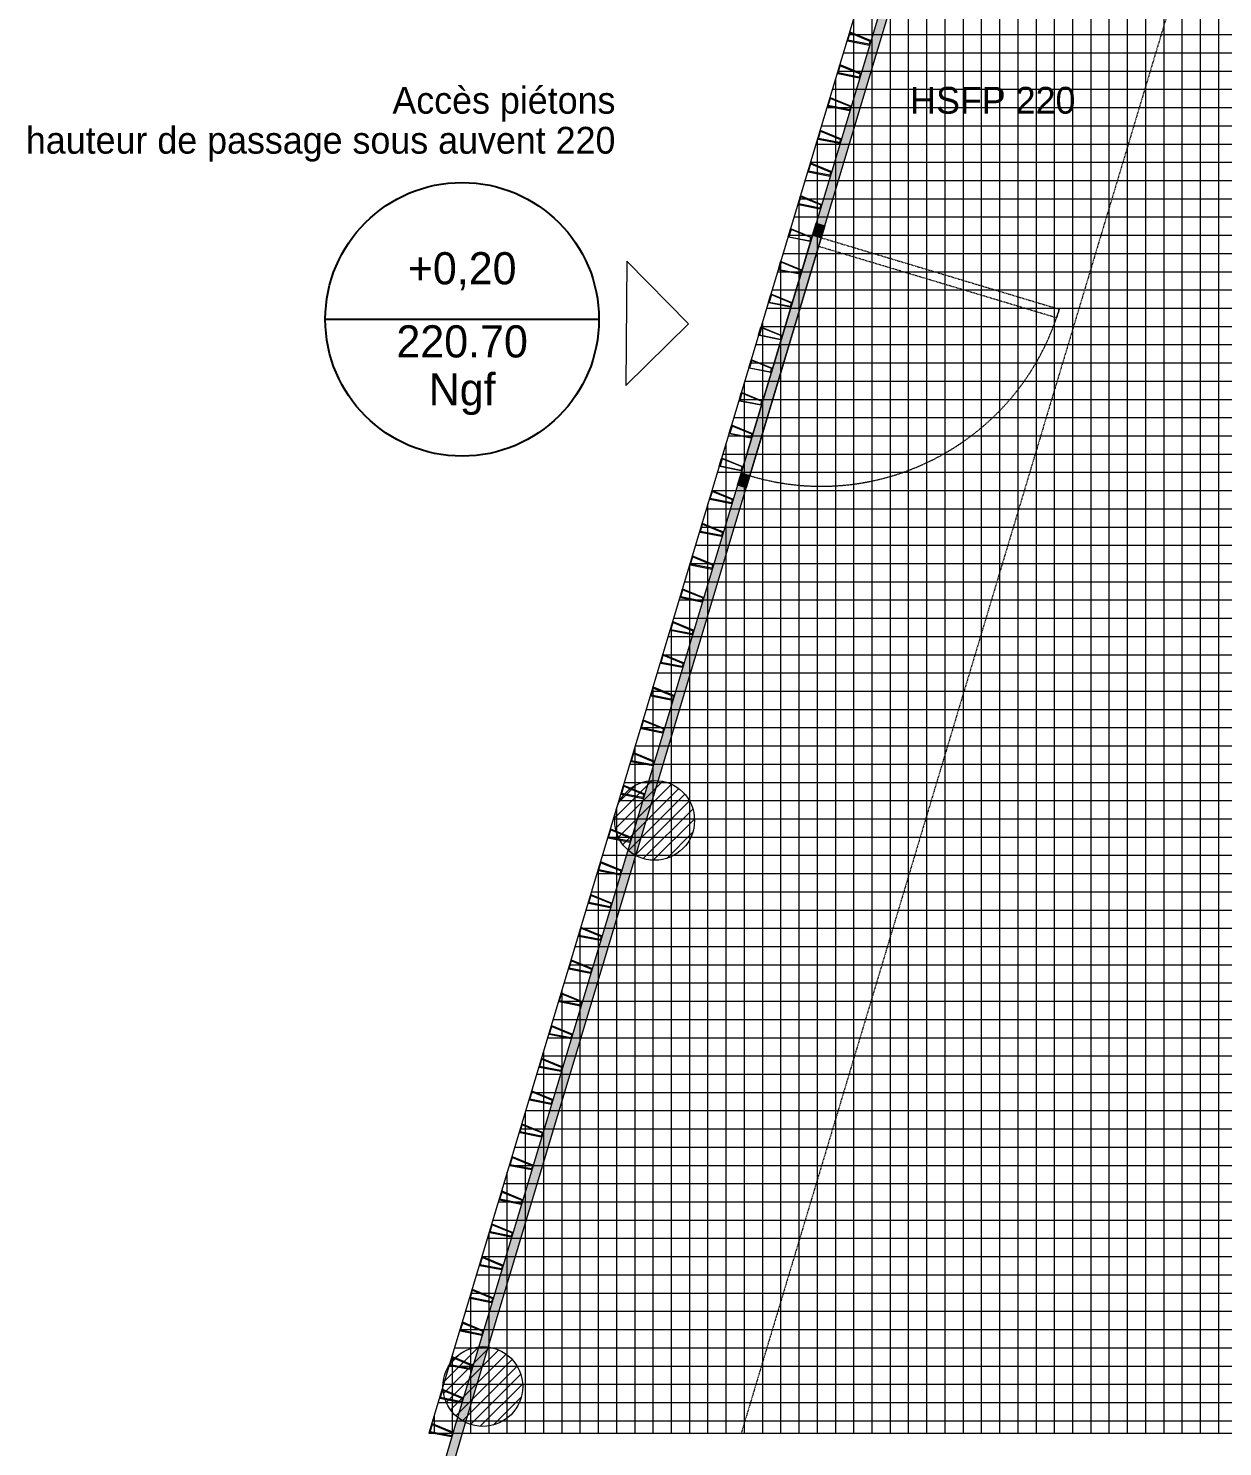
# Model space of a CAD drawing. Header units: centimetres. Extents: x 1724 to 19617, y -6503 to 8072.
# Drawn here: x 1873 to 2397, y -5384 to -4762 of the extents above; entities that cross this region are included whole.
import ezdxf

# ---------------------------------------------------------------- set-up
doc = ezdxf.new("R2010")
doc.units = ezdxf.units.CM
doc.linetypes.add('Style de ligne -17', pattern=[0.347222, 0.20828, -0.138942])
doc.linetypes.add('VW-01', pattern=[0.41656, 0.20828, -0.20828])
for name, color, linetype in [('B aménagement intérieur', 252, 'Continuous'), ('B Général', 252, 'Continuous'), ('C ANNOTATIONS-niveaux', 252, 'Continuous'), ('C ANNOTATIONS-texte', 252, 'Continuous')]:
    doc.layers.add(name, color=color, linetype=linetype)
doc.layers.add('B GÈnÈral', color=7, linetype='Continuous', lineweight=5)
doc.styles.add('Eurostile', font='Eurosti.TTF')
doc.styles.add('Eurostile (italic)', font='Eurostib.TTF')
pattern_1 = [(45, (-804.3564, -7946.63), (2.4253472, -2.6458333), [])]

# ---------------------------------------------------------------- blocks, each defined once
blk = doc.blocks.new('Groupe-52-1')
at = {"layer": 'B Général'}
blk.add_line((2807.77, 3057), (2927.77, 3057), dxfattribs=at)
blk.add_circle((2867.77, 3057), 60, dxfattribs=at)
at = {"layer": 'B Général', "char_height": 14.097, "attachment_point": 2, "rotation": 0, "line_spacing_factor": 0.895453, "style": 'Eurostile'}
for s, insert in [('+0,20', (2867.77, 3086.45)), ('220.70\\PNgf', (2867.77, 3054.38))]:
    blk.add_mtext(s, dxfattribs=dict(at, insert=insert))
blk = doc.blocks.new('Groupe-69-1')
at = {"layer": 'B GÈnÈral', "linetype": 'Continuous', "lineweight": 0, "true_color": 0xbbbbbb}
for points in [[(3021.4, 3093.95), (3022.97, 3099.18), (3026.8, 3098.03), (3025.23, 3092.8)], [(3021.4, 3093.95), (3025.23, 3092.8), (2993.89, 2988.4), (2990.06, 2989.55)], [(2988.48, 2984.28), (2990.06, 2989.55), (2993.89, 2988.4), (2992.31, 2983.13)]]:
    blk.add_hatch(color=9, dxfattribs=at).paths.add_polyline_path(points)
h = blk.add_hatch(color=9, dxfattribs=at)
edge = h.paths.add_edge_path()
edge.add_line((3012.02, 3096.73), (3020.95, 3093.08))
edge.add_arc((3020.87, 3092.89), 0.2, -16.70865, 67.76794, ccw=False)
edge.add_line((3021.07, 3092.84), (3020.59, 3091.27))
edge.add_arc((3020.4, 3091.33), 0.2, 258.93956, 343.29135, ccw=False)
edge.add_line((3020.36, 3091.13), (3010.9, 3092.98))
edge.add_arc((3010.94, 3093.18), 0.2, 163.29135, 258.93956, ccw=False)
edge.add_line((3010.74, 3093.23), (3011.75, 3096.6))
edge.add_arc((3011.95, 3096.54), 0.2, 67.76794, 163.29135, ccw=False)
h.paths.add_polyline_path([(3020.75, 3092.84), (3012.01, 3096.41), (3011.06, 3093.25), (3020.33, 3091.44)])
h = blk.add_hatch(color=9, dxfattribs=at)
edge = h.paths.add_edge_path()
edge.add_line((3007.71, 3082.36), (3016.64, 3078.71))
edge.add_arc((3016.56, 3078.53), 0.2, -16.70865, 67.76794, ccw=False)
edge.add_line((3016.75, 3078.47), (3016.28, 3076.9))
edge.add_arc((3016.09, 3076.96), 0.2, 258.93956, 343.29135, ccw=False)
edge.add_line((3016.05, 3076.76), (3006.58, 3078.61))
edge.add_arc((3006.62, 3078.81), 0.2, 163.29135, 258.93956, ccw=False)
edge.add_line((3006.43, 3078.87), (3007.44, 3082.23))
edge.add_arc((3007.63, 3082.17), 0.2, 67.76794, 163.29135, ccw=False)
h.paths.add_polyline_path([(3016.44, 3078.47), (3007.7, 3082.04), (3006.75, 3078.89), (3016.02, 3077.07)])
h = blk.add_hatch(color=9, dxfattribs=at)
edge = h.paths.add_edge_path()
edge.add_line((3003.4, 3067.99), (3012.32, 3064.34))
edge.add_arc((3012.25, 3064.16), 0.2, -16.70865, 67.76794, ccw=False)
edge.add_line((3012.44, 3064.1), (3011.97, 3062.53))
edge.add_arc((3011.78, 3062.59), 0.2, 258.93956, 343.29135, ccw=False)
edge.add_line((3011.74, 3062.39), (3002.27, 3064.24))
edge.add_arc((3002.31, 3064.44), 0.2, 163.29135, 258.93956, ccw=False)
edge.add_line((3002.12, 3064.5), (3003.13, 3067.86))
edge.add_arc((3003.32, 3067.81), 0.2, 67.76794, 163.29135, ccw=False)
h.paths.add_polyline_path([(3012.13, 3064.1), (3003.38, 3067.67), (3002.44, 3064.52), (3011.71, 3062.7)])
h = blk.add_hatch(color=9, dxfattribs=at)
edge = h.paths.add_edge_path()
edge.add_line((2999.08, 3053.62), (3008.01, 3049.97))
edge.add_arc((3007.93, 3049.79), 0.2, -16.70865, 67.76794, ccw=False)
edge.add_line((3008.13, 3049.73), (3007.66, 3048.16))
edge.add_arc((3007.46, 3048.22), 0.2, 258.93956, 343.29135, ccw=False)
edge.add_line((3007.43, 3048.02), (2997.96, 3049.87))
edge.add_arc((2998, 3050.07), 0.2, 163.29135, 258.93956, ccw=False)
edge.add_line((2997.8, 3050.13), (2998.82, 3053.5))
edge.add_arc((2999.01, 3053.44), 0.2, 67.76794, 163.29135, ccw=False)
h.paths.add_polyline_path([(3007.81, 3049.73), (2999.07, 3053.3), (2998.12, 3050.15), (3007.39, 3048.34)])
h = blk.add_hatch(color=9, dxfattribs=at)
edge = h.paths.add_edge_path()
edge.add_line((2994.77, 3039.25), (3003.7, 3035.6))
edge.add_arc((3003.62, 3035.42), 0.2, -16.70865, 67.76794, ccw=False)
edge.add_line((3003.81, 3035.36), (3003.34, 3033.79))
edge.add_arc((3003.15, 3033.85), 0.2, 258.93956, 343.29135, ccw=False)
edge.add_line((3003.11, 3033.66), (2993.64, 3035.51))
edge.add_arc((2993.68, 3035.7), 0.2, 163.29135, 258.93956, ccw=False)
edge.add_line((2993.49, 3035.76), (2994.5, 3039.13))
edge.add_arc((2994.69, 3039.07), 0.2, 67.76794, 163.29135, ccw=False)
h.paths.add_polyline_path([(3003.5, 3035.36), (2994.76, 3038.93), (2993.81, 3035.78), (3003.08, 3033.97)])
h = blk.add_hatch(color=9, dxfattribs=at)
edge = h.paths.add_edge_path()
edge.add_line((2990.46, 3024.89), (2999.38, 3021.24))
edge.add_arc((2999.31, 3021.05), 0.2, -16.70865, 67.76794, ccw=False)
edge.add_line((2999.5, 3020.99), (2999.03, 3019.43))
edge.add_arc((2998.84, 3019.48), 0.2, 258.93956, 343.29135, ccw=False)
edge.add_line((2998.8, 3019.29), (2989.33, 3021.14))
edge.add_arc((2989.37, 3021.33), 0.2, 163.29135, 258.93956, ccw=False)
edge.add_line((2989.18, 3021.39), (2990.19, 3024.76))
edge.add_arc((2990.38, 3024.7), 0.2, 67.76794, 163.29135, ccw=False)
h.paths.add_polyline_path([(2999.19, 3020.99), (2990.44, 3024.57), (2989.5, 3021.41), (2998.77, 3019.6)])
h = blk.add_hatch(color=9, dxfattribs=at)
edge = h.paths.add_edge_path()
edge.add_line((2986.14, 3010.52), (2995.07, 3006.87))
edge.add_arc((2995, 3006.68), 0.2, -16.70865, 67.76794, ccw=False)
edge.add_line((2995.19, 3006.63), (2994.72, 3005.06))
edge.add_arc((2994.52, 3005.11), 0.2, 258.93956, 343.29135, ccw=False)
edge.add_line((2994.49, 3004.92), (2985.02, 3006.77))
edge.add_arc((2985.06, 3006.97), 0.2, 163.29135, 258.93956, ccw=False)
edge.add_line((2984.87, 3007.02), (2985.88, 3010.39))
edge.add_arc((2986.07, 3010.33), 0.2, 67.76794, 163.29135, ccw=False)
h.paths.add_polyline_path([(2994.87, 3006.62), (2986.13, 3010.2), (2985.18, 3007.04), (2994.45, 3005.23)])
h = blk.add_hatch(color=9, dxfattribs=at)
edge = h.paths.add_edge_path()
edge.add_line((2981.83, 2996.15), (2990.76, 2992.5))
edge.add_arc((2990.68, 2992.31), 0.2, -16.70865, 67.76794, ccw=False)
edge.add_line((2990.87, 2992.26), (2990.4, 2990.69))
edge.add_arc((2990.21, 2990.75), 0.2, 258.93956, 343.29135, ccw=False)
edge.add_line((2990.17, 2990.55), (2980.71, 2992.4))
edge.add_arc((2980.74, 2992.6), 0.2, 163.29135, 258.93956, ccw=False)
edge.add_line((2980.55, 2992.65), (2981.56, 2996.02))
edge.add_arc((2981.75, 2995.96), 0.2, 67.76794, 163.29135, ccw=False)
h.paths.add_polyline_path([(2990.56, 2992.26), (2981.82, 2995.83), (2980.87, 2992.67), (2990.14, 2990.86)])
at = {"layer": 'B Général', "color": 7, "linetype": 'Continuous', "lineweight": 5, "flags": 128}
for points in [[(3021.4, 3093.95), (3022.97, 3099.18), (3026.8, 3098.03), (3025.23, 3092.8)], [(3021.4, 3093.95), (3025.23, 3092.8), (2993.89, 2988.4), (2990.06, 2989.55)], [(3020.75, 3092.84), (3012.01, 3096.41), (3011.06, 3093.25), (3020.33, 3091.44)], [(3016.44, 3078.47), (3007.7, 3082.04), (3006.75, 3078.89), (3016.02, 3077.07)], [(3012.13, 3064.1), (3003.38, 3067.67), (3002.44, 3064.52), (3011.71, 3062.7)], [(3007.81, 3049.73), (2999.07, 3053.3), (2998.12, 3050.15), (3007.39, 3048.34)], [(3003.5, 3035.36), (2994.76, 3038.93), (2993.81, 3035.78), (3003.08, 3033.97)], [(2999.19, 3020.99), (2990.44, 3024.57), (2989.5, 3021.41), (2998.77, 3019.6)], [(2994.87, 3006.62), (2986.13, 3010.2), (2985.18, 3007.04), (2994.45, 3005.23)], [(2990.56, 2992.26), (2981.82, 2995.83), (2980.87, 2992.67), (2990.14, 2990.86)], [(2988.48, 2984.28), (2990.06, 2989.55), (2993.89, 2988.4), (2992.31, 2983.13)]]:
    blk.add_lwpolyline(points, close=True, dxfattribs=at)
for points in [[(3012.02, 3096.73), (3020.95, 3093.08, -0.386252), (3021.07, 3092.84), (3020.59, 3091.27, -0.385626), (3020.36, 3091.13), (3010.9, 3092.98, -0.443391), (3010.74, 3093.23), (3011.75, 3096.6, -0.442739), (3012.02, 3096.73)], [(3007.71, 3082.36), (3016.64, 3078.71, -0.386252), (3016.75, 3078.47), (3016.28, 3076.9, -0.385626), (3016.05, 3076.76), (3006.58, 3078.61, -0.443391), (3006.43, 3078.87), (3007.44, 3082.23, -0.442739), (3007.71, 3082.36)], [(3003.4, 3067.99), (3012.32, 3064.34, -0.386252), (3012.44, 3064.1), (3011.97, 3062.53, -0.385626), (3011.74, 3062.39), (3002.27, 3064.24, -0.443391), (3002.12, 3064.5), (3003.13, 3067.86, -0.442739), (3003.4, 3067.99)], [(2999.08, 3053.62), (3008.01, 3049.97, -0.386252), (3008.13, 3049.73), (3007.66, 3048.16, -0.385626), (3007.43, 3048.02), (2997.96, 3049.87, -0.443391), (2997.8, 3050.13), (2998.82, 3053.5, -0.442739), (2999.08, 3053.62)], [(2994.77, 3039.25), (3003.7, 3035.6, -0.386252), (3003.81, 3035.36), (3003.34, 3033.79, -0.385626), (3003.11, 3033.66), (2993.64, 3035.51, -0.443391), (2993.49, 3035.76), (2994.5, 3039.13, -0.442739), (2994.77, 3039.25)], [(2990.46, 3024.89), (2999.38, 3021.24, -0.386252), (2999.5, 3020.99), (2999.03, 3019.43, -0.385626), (2998.8, 3019.29), (2989.33, 3021.14, -0.443391), (2989.18, 3021.39), (2990.19, 3024.76, -0.442739), (2990.46, 3024.89)], [(2986.14, 3010.52), (2995.07, 3006.87, -0.386252), (2995.19, 3006.63), (2994.72, 3005.06, -0.385626), (2994.49, 3004.92), (2985.02, 3006.77, -0.443391), (2984.87, 3007.02), (2985.88, 3010.39, -0.442739), (2986.14, 3010.52)], [(2981.83, 2996.15), (2990.76, 2992.5, -0.386252), (2990.87, 2992.26), (2990.4, 2990.69, -0.385626), (2990.17, 2990.55), (2980.71, 2992.4, -0.443391), (2980.55, 2992.65), (2981.56, 2996.02, -0.442739), (2981.83, 2996.15)]]:
    blk.add_lwpolyline(points, format="xyb", close=True, dxfattribs=at)
at = {"layer": 'B Général', "color": 7, "linetype": 'VW-01', "lineweight": 5, "flags": 128}
blk.add_lwpolyline([(3024.08, 3088.96), (3025.23, 3092.8), (3129.63, 3061.46), (3128.48, 3057.63)], close=True, dxfattribs=at)
at = {"layer": 'B Général', "color": 7, "linetype": 'Style de ligne -17', "lineweight": 5}
blk.add_arc((3025.23, 3092.8), 109, 253.29135, 343.29135, dxfattribs=at)
blk = doc.blocks.new('Groupe-70-1')
at = {"layer": 'B GÈnÈral', "linetype": 'Continuous', "lineweight": 0, "true_color": 0xbbbbbb}
blk.add_hatch(color=9, dxfattribs=at).paths.add_polyline_path([(2816.4, 2392.05), (2869.49, 2573.97), (2869.49, 2573.97), (3070.09, 3242.25), (3066.26, 3243.4), (2864.38, 2570.88), (2864.42, 2570.86), (2812.61, 2393.33)])
h = blk.add_hatch(color=9, dxfattribs=at)
edge = h.paths.add_edge_path()
edge.add_line((3036.78, 3179.19), (3046.24, 3177.32))
edge.add_arc((3046.28, 3177.52), 0.2, 258.81476, 343.29135)
edge.add_line((3046.47, 3177.46), (3046.94, 3179.03))
edge.add_arc((3046.75, 3179.09), 0.2, 343.29135, 427.64314)
edge.add_line((3046.82, 3179.27), (3037.9, 3182.94))
edge.add_arc((3037.82, 3182.75), 0.2, 67.64314, 163.29135)
edge.add_line((3037.63, 3182.81), (3036.62, 3179.45))
edge.add_arc((3036.81, 3179.39), 0.2, 163.29135, 258.81476)
h.paths.add_polyline_path([(3046.21, 3177.63), (3036.94, 3179.46), (3037.89, 3182.62), (3046.62, 3179.03)])
h = blk.add_hatch(color=9, dxfattribs=at)
edge = h.paths.add_edge_path()
edge.add_line((3032.46, 3164.82), (3041.92, 3162.95))
edge.add_arc((3041.96, 3163.15), 0.2, 258.81476, 343.29135)
edge.add_line((3042.15, 3163.09), (3042.63, 3164.66))
edge.add_arc((3042.43, 3164.72), 0.2, 343.29135, 427.64314)
edge.add_line((3042.51, 3164.9), (3033.59, 3168.57))
edge.add_arc((3033.51, 3168.39), 0.2, 67.64314, 163.29135)
edge.add_line((3033.32, 3168.44), (3032.31, 3165.08))
edge.add_arc((3032.5, 3165.02), 0.2, 163.29135, 258.81476)
h.paths.add_polyline_path([(3041.89, 3163.26), (3032.63, 3165.1), (3033.58, 3168.25), (3042.31, 3164.66)])
h = blk.add_hatch(color=9, dxfattribs=at)
edge = h.paths.add_edge_path()
edge.add_line((3028.15, 3150.45), (3037.61, 3148.58))
edge.add_arc((3037.65, 3148.78), 0.2, 258.81476, 343.29135)
edge.add_line((3037.84, 3148.72), (3038.31, 3150.29))
edge.add_arc((3038.12, 3150.35), 0.2, 343.29135, 427.64314)
edge.add_line((3038.2, 3150.53), (3029.27, 3154.2))
edge.add_arc((3029.2, 3154.02), 0.2, 67.64314, 163.29135)
edge.add_line((3029.01, 3154.08), (3028, 3150.71))
edge.add_arc((3028.19, 3150.65), 0.2, 163.29135, 258.81476)
h.paths.add_polyline_path([(3037.58, 3148.9), (3028.32, 3150.73), (3029.26, 3153.88), (3038, 3150.29)])
h = blk.add_hatch(color=9, dxfattribs=at)
edge = h.paths.add_edge_path()
edge.add_line((3023.84, 3136.09), (3033.3, 3134.22))
edge.add_arc((3033.34, 3134.41), 0.2, 258.81476, 343.29135)
edge.add_line((3033.53, 3134.35), (3034, 3135.92))
edge.add_arc((3033.81, 3135.98), 0.2, 343.29135, 427.64314)
edge.add_line((3033.88, 3136.16), (3024.96, 3139.83))
edge.add_arc((3024.89, 3139.65), 0.2, 67.64314, 163.29135)
edge.add_line((3024.69, 3139.71), (3023.68, 3136.34))
edge.add_arc((3023.87, 3136.28), 0.2, 163.29135, 258.81476)
h.paths.add_polyline_path([(3033.27, 3134.53), (3024, 3136.36), (3024.95, 3139.51), (3033.69, 3135.92)])
h = blk.add_hatch(color=9, dxfattribs=at)
edge = h.paths.add_edge_path()
edge.add_line((3019.52, 3121.72), (3028.98, 3119.85))
edge.add_arc((3029.02, 3120.04), 0.2, 258.81476, 343.29135)
edge.add_line((3029.21, 3119.99), (3029.69, 3121.55))
edge.add_arc((3029.49, 3121.61), 0.2, 343.29135, 427.64314)
edge.add_line((3029.57, 3121.8), (3020.65, 3125.47))
edge.add_arc((3020.57, 3125.28), 0.2, 67.64314, 163.29135)
edge.add_line((3020.38, 3125.34), (3019.37, 3121.97))
edge.add_arc((3019.56, 3121.91), 0.2, 163.29135, 258.81476)
h.paths.add_polyline_path([(3028.95, 3120.16), (3019.69, 3121.99), (3020.64, 3125.15), (3029.37, 3121.55)])
h = blk.add_hatch(color=9, dxfattribs=at)
edge = h.paths.add_edge_path()
edge.add_line((3015.21, 3107.35), (3024.67, 3105.48))
edge.add_arc((3024.71, 3105.67), 0.2, 258.81476, 343.29135)
edge.add_line((3024.9, 3105.62), (3025.37, 3107.18))
edge.add_arc((3025.18, 3107.24), 0.2, 343.29135, 427.64314)
edge.add_line((3025.26, 3107.43), (3016.34, 3111.1))
edge.add_arc((3016.26, 3110.91), 0.2, 67.64314, 163.29135)
edge.add_line((3016.07, 3110.97), (3015.06, 3107.6))
edge.add_arc((3015.25, 3107.55), 0.2, 163.29135, 258.81476)
h.paths.add_polyline_path([(3024.64, 3105.79), (3015.38, 3107.62), (3016.32, 3110.78), (3025.06, 3107.18)])
h = blk.add_hatch(color=9, dxfattribs=at)
edge = h.paths.add_edge_path()
edge.add_line((2976.4, 2978.07), (2985.87, 2976.2))
edge.add_arc((2985.9, 2976.4), 0.2, 258.81476, 343.29135)
edge.add_line((2986.1, 2976.34), (2986.57, 2977.91))
edge.add_arc((2986.37, 2977.97), 0.2, 343.29135, 427.64314)
edge.add_line((2986.45, 2978.15), (2977.53, 2981.82))
edge.add_arc((2977.45, 2981.64), 0.2, 67.64314, 163.29135)
edge.add_line((2977.26, 2981.69), (2976.25, 2978.33))
edge.add_arc((2976.44, 2978.27), 0.2, 163.29135, 258.81476)
h.paths.add_polyline_path([(2985.83, 2976.51), (2976.57, 2978.35), (2977.52, 2981.5), (2986.25, 2977.91)])
h = blk.add_hatch(color=9, dxfattribs=at)
edge = h.paths.add_edge_path()
edge.add_line((2972.09, 2963.7), (2981.55, 2961.83))
edge.add_arc((2981.59, 2962.03), 0.2, 258.81476, 343.29135)
edge.add_line((2981.78, 2961.97), (2982.25, 2963.54))
edge.add_arc((2982.06, 2963.6), 0.2, 343.29135, 427.64314)
edge.add_line((2982.14, 2963.78), (2973.22, 2967.45))
edge.add_arc((2973.14, 2967.27), 0.2, 67.64314, 163.29135)
edge.add_line((2972.95, 2967.32), (2971.94, 2963.96))
edge.add_arc((2972.13, 2963.9), 0.2, 163.29135, 258.81476)
h.paths.add_polyline_path([(2981.52, 2962.15), (2972.26, 2963.98), (2973.2, 2967.13), (2981.94, 2963.54)])
h = blk.add_hatch(color=9, dxfattribs=at)
edge = h.paths.add_edge_path()
edge.add_line((2967.78, 2949.34), (2977.24, 2947.46))
edge.add_arc((2977.28, 2947.66), 0.2, 258.81476, 343.29135)
edge.add_line((2977.47, 2947.6), (2977.94, 2949.17))
edge.add_arc((2977.75, 2949.23), 0.2, 343.29135, 427.64314)
edge.add_line((2977.82, 2949.41), (2968.9, 2953.08))
edge.add_arc((2968.83, 2952.9), 0.2, 67.64314, 163.29135)
edge.add_line((2968.64, 2952.96), (2967.62, 2949.59))
edge.add_arc((2967.82, 2949.53), 0.2, 163.29135, 258.81476)
h.paths.add_polyline_path([(2977.21, 2947.78), (2967.94, 2949.61), (2968.89, 2952.76), (2977.63, 2949.17)])
h = blk.add_hatch(color=9, dxfattribs=at)
edge = h.paths.add_edge_path()
edge.add_line((2963.46, 2934.97), (2972.93, 2933.1))
edge.add_arc((2972.96, 2933.29), 0.2, 258.81476, 343.29135)
edge.add_line((2973.16, 2933.23), (2973.63, 2934.8))
edge.add_arc((2973.44, 2934.86), 0.2, 343.29135, 427.64314)
edge.add_line((2973.51, 2935.05), (2964.59, 2938.71))
edge.add_arc((2964.51, 2938.53), 0.2, 67.64314, 163.29135)
edge.add_line((2964.32, 2938.59), (2963.31, 2935.22))
edge.add_arc((2963.5, 2935.16), 0.2, 163.29135, 258.81476)
h.paths.add_polyline_path([(2972.9, 2933.41), (2963.63, 2935.24), (2964.58, 2938.4), (2973.31, 2934.8)])
h = blk.add_hatch(color=9, dxfattribs=at)
edge = h.paths.add_edge_path()
edge.add_line((2959.15, 2920.6), (2968.61, 2918.73))
edge.add_arc((2968.65, 2918.92), 0.2, 258.81476, 343.29135)
edge.add_line((2968.84, 2918.87), (2969.31, 2920.43))
edge.add_arc((2969.12, 2920.49), 0.2, 343.29135, 427.64314)
edge.add_line((2969.2, 2920.68), (2960.28, 2924.35))
edge.add_arc((2960.2, 2924.16), 0.2, 67.64314, 163.29135)
edge.add_line((2960.01, 2924.22), (2959, 2920.85))
edge.add_arc((2959.19, 2920.79), 0.2, 163.29135, 258.81476)
h.paths.add_polyline_path([(2968.58, 2919.04), (2959.32, 2920.87), (2960.26, 2924.03), (2969, 2920.43)])
h = blk.add_hatch(color=9, dxfattribs=at)
edge = h.paths.add_edge_path()
edge.add_line((2954.84, 2906.23), (2964.3, 2904.36))
edge.add_arc((2964.34, 2904.56), 0.2, 258.81476, 343.29135)
edge.add_line((2964.53, 2904.5), (2965, 2906.07))
edge.add_arc((2964.81, 2906.12), 0.2, 343.29135, 427.64314)
edge.add_line((2964.89, 2906.31), (2955.96, 2909.98))
edge.add_arc((2955.89, 2909.79), 0.2, 67.64314, 163.29135)
edge.add_line((2955.7, 2909.85), (2954.69, 2906.48))
edge.add_arc((2954.88, 2906.43), 0.2, 163.29135, 258.81476)
h.paths.add_polyline_path([(2964.27, 2904.67), (2955, 2906.5), (2955.95, 2909.66), (2964.69, 2906.07)])
h = blk.add_hatch(color=9, dxfattribs=at)
edge = h.paths.add_edge_path()
edge.add_line((2950.52, 2891.86), (2959.99, 2889.99))
edge.add_arc((2960.03, 2890.19), 0.2, 258.81476, 343.29135)
edge.add_line((2960.22, 2890.13), (2960.69, 2891.7))
edge.add_arc((2960.5, 2891.75), 0.2, 343.29135, 427.64314)
edge.add_line((2960.57, 2891.94), (2951.65, 2895.61))
edge.add_arc((2951.57, 2895.42), 0.2, 67.64314, 163.29135)
edge.add_line((2951.38, 2895.48), (2950.37, 2892.11))
edge.add_arc((2950.56, 2892.06), 0.2, 163.29135, 258.81476)
h.paths.add_polyline_path([(2959.96, 2890.3), (2950.69, 2892.13), (2951.64, 2895.29), (2960.37, 2891.7)])
h = blk.add_hatch(color=9, dxfattribs=at)
edge = h.paths.add_edge_path()
edge.add_line((2946.21, 2877.49), (2955.67, 2875.62))
edge.add_arc((2955.71, 2875.82), 0.2, 258.81476, 343.29135)
edge.add_line((2955.9, 2875.76), (2956.37, 2877.33))
edge.add_arc((2956.18, 2877.39), 0.2, 343.29135, 427.64314)
edge.add_line((2956.26, 2877.57), (2947.34, 2881.24))
edge.add_arc((2947.26, 2881.06), 0.2, 67.64314, 163.29135)
edge.add_line((2947.07, 2881.11), (2946.06, 2877.75))
edge.add_arc((2946.25, 2877.69), 0.2, 163.29135, 258.81476)
h.paths.add_polyline_path([(2955.64, 2875.93), (2946.38, 2877.77), (2947.33, 2880.92), (2956.06, 2877.33)])
h = blk.add_hatch(color=9, dxfattribs=at)
edge = h.paths.add_edge_path()
edge.add_line((2941.9, 2863.12), (2951.36, 2861.25))
edge.add_arc((2951.4, 2861.45), 0.2, 258.81476, 343.29135)
edge.add_line((2951.59, 2861.39), (2952.06, 2862.96))
edge.add_arc((2951.87, 2863.02), 0.2, 343.29135, 427.64314)
edge.add_line((2951.95, 2863.2), (2943.02, 2866.87))
edge.add_arc((2942.95, 2866.69), 0.2, 67.64314, 163.29135)
edge.add_line((2942.76, 2866.74), (2941.75, 2863.38))
edge.add_arc((2941.94, 2863.32), 0.2, 163.29135, 258.81476)
h.paths.add_polyline_path([(2951.33, 2861.57), (2942.06, 2863.4), (2943.01, 2866.55), (2951.75, 2862.96)])
h = blk.add_hatch(color=9, dxfattribs=at)
edge = h.paths.add_edge_path()
edge.add_line((2937.59, 2848.76), (2947.05, 2846.88))
edge.add_arc((2947.09, 2847.08), 0.2, 258.81476, 343.29135)
edge.add_line((2947.28, 2847.02), (2947.75, 2848.59))
edge.add_arc((2947.56, 2848.65), 0.2, 343.29135, 427.64314)
edge.add_line((2947.63, 2848.83), (2938.71, 2852.5))
edge.add_arc((2938.63, 2852.32), 0.2, 67.64314, 163.29135)
edge.add_line((2938.44, 2852.38), (2937.43, 2849.01))
edge.add_arc((2937.62, 2848.95), 0.2, 163.29135, 258.81476)
h.paths.add_polyline_path([(2947.02, 2847.2), (2937.75, 2849.03), (2938.7, 2852.18), (2947.43, 2848.59)])
h = blk.add_hatch(color=9, dxfattribs=at)
edge = h.paths.add_edge_path()
edge.add_line((2931.84, 2829.61), (2941.3, 2827.74))
edge.add_arc((2941.34, 2827.93), 0.2, 258.81476, 343.29135)
edge.add_line((2941.53, 2827.87), (2942, 2829.44))
edge.add_arc((2941.81, 2829.5), 0.2, 343.29135, 427.64314)
edge.add_line((2941.88, 2829.68), (2932.96, 2833.35))
edge.add_arc((2932.89, 2833.17), 0.2, 67.64314, 163.29135)
edge.add_line((2932.7, 2833.23), (2931.68, 2829.86))
edge.add_arc((2931.88, 2829.8), 0.2, 163.29135, 258.81476)
h.paths.add_polyline_path([(2941.27, 2828.05), (2932, 2829.88), (2932.95, 2833.03), (2941.69, 2829.44)])
h = blk.add_hatch(color=9, dxfattribs=at)
edge = h.paths.add_edge_path()
edge.add_line((2927.52, 2815.24), (2936.99, 2813.37))
edge.add_arc((2937.02, 2813.56), 0.2, 258.81476, 343.29135)
edge.add_line((2937.22, 2813.51), (2937.69, 2815.07))
edge.add_arc((2937.5, 2815.13), 0.2, 343.29135, 427.64314)
edge.add_line((2937.57, 2815.32), (2928.65, 2818.99))
edge.add_arc((2928.57, 2818.8), 0.2, 67.64314, 163.29135)
edge.add_line((2928.38, 2818.86), (2927.37, 2815.49))
edge.add_arc((2927.56, 2815.43), 0.2, 163.29135, 258.81476)
h.paths.add_polyline_path([(2936.95, 2813.68), (2927.69, 2815.51), (2928.64, 2818.67), (2937.37, 2815.07)])
h = blk.add_hatch(color=9, dxfattribs=at)
edge = h.paths.add_edge_path()
edge.add_line((2923.21, 2800.87), (2932.67, 2799))
edge.add_arc((2932.71, 2799.19), 0.2, 258.81476, 343.29135)
edge.add_line((2932.9, 2799.14), (2933.37, 2800.71))
edge.add_arc((2933.18, 2800.76), 0.2, 343.29135, 427.64314)
edge.add_line((2933.26, 2800.95), (2924.34, 2804.62))
edge.add_arc((2924.26, 2804.43), 0.2, 67.64314, 163.29135)
edge.add_line((2924.07, 2804.49), (2923.06, 2801.12))
edge.add_arc((2923.25, 2801.07), 0.2, 163.29135, 258.81476)
h.paths.add_polyline_path([(2932.64, 2799.31), (2923.38, 2801.14), (2924.32, 2804.3), (2933.06, 2800.7)])
h = blk.add_hatch(color=9, dxfattribs=at)
edge = h.paths.add_edge_path()
edge.add_line((2918.9, 2786.5), (2928.36, 2784.63))
edge.add_arc((2928.4, 2784.83), 0.2, 258.81476, 343.29135)
edge.add_line((2928.59, 2784.77), (2929.06, 2786.34))
edge.add_arc((2928.87, 2786.39), 0.2, 343.29135, 427.64314)
edge.add_line((2928.95, 2786.58), (2920.02, 2790.25))
edge.add_arc((2919.95, 2790.06), 0.2, 67.64314, 163.29135)
edge.add_line((2919.76, 2790.12), (2918.75, 2786.75))
edge.add_arc((2918.94, 2786.7), 0.2, 163.29135, 258.81476)
h.paths.add_polyline_path([(2928.33, 2784.94), (2919.06, 2786.77), (2920.01, 2789.93), (2928.75, 2786.34)])
h = blk.add_hatch(color=9, dxfattribs=at)
edge = h.paths.add_edge_path()
edge.add_line((2914.58, 2772.13), (2924.05, 2770.26))
edge.add_arc((2924.09, 2770.46), 0.2, 258.81476, 343.29135)
edge.add_line((2924.28, 2770.4), (2924.75, 2771.97))
edge.add_arc((2924.56, 2772.03), 0.2, 343.29135, 427.64314)
edge.add_line((2924.63, 2772.21), (2915.71, 2775.88))
edge.add_arc((2915.63, 2775.7), 0.2, 67.64314, 163.29135)
edge.add_line((2915.44, 2775.75), (2914.43, 2772.39))
edge.add_arc((2914.62, 2772.33), 0.2, 163.29135, 258.81476)
h.paths.add_polyline_path([(2924.02, 2770.57), (2914.75, 2772.41), (2915.7, 2775.56), (2924.43, 2771.97)])
h = blk.add_hatch(color=9, dxfattribs=at)
edge = h.paths.add_edge_path()
edge.add_line((2910.27, 2757.76), (2919.73, 2755.89))
edge.add_arc((2919.77, 2756.09), 0.2, 258.81476, 343.29135)
edge.add_line((2919.96, 2756.03), (2920.43, 2757.6))
edge.add_arc((2920.24, 2757.66), 0.2, 343.29135, 427.64314)
edge.add_line((2920.32, 2757.84), (2911.4, 2761.51))
edge.add_arc((2911.32, 2761.33), 0.2, 67.64314, 163.29135)
edge.add_line((2911.13, 2761.38), (2910.12, 2758.02))
edge.add_arc((2910.31, 2757.96), 0.2, 163.29135, 258.81476)
h.paths.add_polyline_path([(2919.7, 2756.2), (2910.44, 2758.04), (2911.39, 2761.19), (2920.12, 2757.6)])
h = blk.add_hatch(color=9, dxfattribs=at)
edge = h.paths.add_edge_path()
edge.add_line((2905.96, 2743.4), (2915.42, 2741.52))
edge.add_arc((2915.46, 2741.72), 0.2, 258.81476, 343.29135)
edge.add_line((2915.65, 2741.66), (2916.12, 2743.23))
edge.add_arc((2915.93, 2743.29), 0.2, 343.29135, 427.64314)
edge.add_line((2916.01, 2743.47), (2907.08, 2747.14))
edge.add_arc((2907.01, 2746.96), 0.2, 67.64314, 163.29135)
edge.add_line((2906.82, 2747.02), (2905.81, 2743.65))
edge.add_arc((2906, 2743.59), 0.2, 163.29135, 258.81476)
h.paths.add_polyline_path([(2915.39, 2741.84), (2906.12, 2743.67), (2907.07, 2746.82), (2915.81, 2743.23)])
h = blk.add_hatch(color=9, dxfattribs=at)
edge = h.paths.add_edge_path()
edge.add_line((2901.65, 2729.03), (2911.11, 2727.16))
edge.add_arc((2911.15, 2727.35), 0.2, 258.81476, 343.29135)
edge.add_line((2911.34, 2727.29), (2911.81, 2728.86))
edge.add_arc((2911.62, 2728.92), 0.2, 343.29135, 427.64314)
edge.add_line((2911.69, 2729.1), (2902.77, 2732.77))
edge.add_arc((2902.69, 2732.59), 0.2, 67.64314, 163.29135)
edge.add_line((2902.5, 2732.65), (2901.49, 2729.28))
edge.add_arc((2901.68, 2729.22), 0.2, 163.29135, 258.81476)
h.paths.add_polyline_path([(2911.08, 2727.47), (2901.81, 2729.3), (2902.76, 2732.45), (2911.49, 2728.86)])
h = blk.add_hatch(color=9, dxfattribs=at)
edge = h.paths.add_edge_path()
edge.add_line((2897.33, 2714.66), (2906.79, 2712.79))
edge.add_arc((2906.83, 2712.98), 0.2, 258.81476, 343.29135)
edge.add_line((2907.02, 2712.93), (2907.49, 2714.49))
edge.add_arc((2907.3, 2714.55), 0.2, 343.29135, 427.64314)
edge.add_line((2907.38, 2714.74), (2898.46, 2718.41))
edge.add_arc((2898.38, 2718.22), 0.2, 67.64314, 163.29135)
edge.add_line((2898.19, 2718.28), (2897.18, 2714.91))
edge.add_arc((2897.37, 2714.85), 0.2, 163.29135, 258.81476)
h.paths.add_polyline_path([(2906.76, 2713.1), (2897.5, 2714.93), (2898.45, 2718.09), (2907.18, 2714.49)])
h = blk.add_hatch(color=9, dxfattribs=at)
edge = h.paths.add_edge_path()
edge.add_line((2893.02, 2700.29), (2902.48, 2698.42))
edge.add_arc((2902.52, 2698.61), 0.2, 258.81476, 343.29135)
edge.add_line((2902.71, 2698.56), (2903.18, 2700.13))
edge.add_arc((2902.99, 2700.18), 0.2, 343.29135, 427.64314)
edge.add_line((2903.07, 2700.37), (2894.14, 2704.04))
edge.add_arc((2894.07, 2703.85), 0.2, 67.64314, 163.29135)
edge.add_line((2893.88, 2703.91), (2892.87, 2700.54))
edge.add_arc((2893.06, 2700.49), 0.2, 163.29135, 258.81476)
h.paths.add_polyline_path([(2902.45, 2698.73), (2893.19, 2700.56), (2894.13, 2703.72), (2902.87, 2700.12)])
h = blk.add_hatch(color=9, dxfattribs=at)
edge = h.paths.add_edge_path()
edge.add_line((2888.71, 2685.92), (2898.17, 2684.05))
edge.add_arc((2898.21, 2684.25), 0.2, 258.81476, 343.29135)
edge.add_line((2898.4, 2684.19), (2898.87, 2685.76))
edge.add_arc((2898.68, 2685.81), 0.2, 343.29135, 427.64314)
edge.add_line((2898.75, 2686), (2889.83, 2689.67))
edge.add_arc((2889.76, 2689.48), 0.2, 67.64314, 163.29135)
edge.add_line((2889.56, 2689.54), (2888.55, 2686.17))
edge.add_arc((2888.74, 2686.12), 0.2, 163.29135, 258.81476)
h.paths.add_polyline_path([(2898.14, 2684.36), (2888.87, 2686.19), (2889.82, 2689.35), (2898.56, 2685.76)])
h = blk.add_hatch(color=9, dxfattribs=at)
edge = h.paths.add_edge_path()
edge.add_line((2884.16, 2670.79), (2893.62, 2668.91))
edge.add_arc((2893.66, 2669.11), 0.2, 258.81476, 343.29135)
edge.add_line((2893.85, 2669.05), (2894.33, 2670.62))
edge.add_arc((2894.13, 2670.68), 0.2, 343.29135, 427.64314)
edge.add_line((2894.21, 2670.86), (2885.29, 2674.53))
edge.add_arc((2885.21, 2674.35), 0.2, 67.64314, 163.29135)
edge.add_line((2885.02, 2674.41), (2884.01, 2671.04))
edge.add_arc((2884.2, 2670.98), 0.2, 163.29135, 258.81476)
h.paths.add_polyline_path([(2893.59, 2669.23), (2884.33, 2671.06), (2885.28, 2674.21), (2894.01, 2670.62)])
h = blk.add_hatch(color=9, dxfattribs=at)
edge = h.paths.add_edge_path()
edge.add_line((2879.85, 2656.42), (2889.31, 2654.55))
edge.add_arc((2889.35, 2654.74), 0.2, 258.81476, 343.29135)
edge.add_line((2889.54, 2654.68), (2890.01, 2656.25))
edge.add_arc((2889.82, 2656.31), 0.2, 343.29135, 427.64314)
edge.add_line((2889.9, 2656.5), (2880.97, 2660.16))
edge.add_arc((2880.9, 2659.98), 0.2, 67.64314, 163.29135)
edge.add_line((2880.71, 2660.04), (2879.7, 2656.67))
edge.add_arc((2879.89, 2656.61), 0.2, 163.29135, 258.81476)
h.paths.add_polyline_path([(2889.28, 2654.86), (2880.02, 2656.69), (2880.96, 2659.85), (2889.7, 2656.25)])
h = blk.add_hatch(color=9, dxfattribs=at)
edge = h.paths.add_edge_path()
edge.add_line((2875.54, 2642.05), (2885, 2640.18))
edge.add_arc((2885.04, 2640.37), 0.2, 258.81476, 343.29135)
edge.add_line((2885.23, 2640.32), (2885.7, 2641.88))
edge.add_arc((2885.51, 2641.94), 0.2, 343.29135, 427.64314)
edge.add_line((2885.58, 2642.13), (2876.66, 2645.8))
edge.add_arc((2876.59, 2645.61), 0.2, 67.64314, 163.29135)
edge.add_line((2876.39, 2645.67), (2875.38, 2642.3))
edge.add_arc((2875.58, 2642.24), 0.2, 163.29135, 258.81476)
h.paths.add_polyline_path([(2884.97, 2640.49), (2875.7, 2642.32), (2876.65, 2645.48), (2885.39, 2641.88)])
h = blk.add_hatch(color=9, dxfattribs=at)
edge = h.paths.add_edge_path()
edge.add_line((2871.22, 2627.68), (2880.68, 2625.81))
edge.add_arc((2880.72, 2626), 0.2, 258.81476, 343.29135)
edge.add_line((2880.92, 2625.95), (2881.39, 2627.52))
edge.add_arc((2881.19, 2627.57), 0.2, 343.29135, 427.64314)
edge.add_line((2881.27, 2627.76), (2872.35, 2631.43))
edge.add_arc((2872.27, 2631.24), 0.2, 67.64314, 163.29135)
edge.add_line((2872.08, 2631.3), (2871.07, 2627.93))
edge.add_arc((2871.26, 2627.88), 0.2, 163.29135, 258.81476)
h.paths.add_polyline_path([(2880.65, 2626.12), (2871.39, 2627.95), (2872.34, 2631.11), (2881.07, 2627.51)])
h = blk.add_hatch(color=9, dxfattribs=at)
edge = h.paths.add_edge_path()
edge.add_line((2866.91, 2613.31), (2876.37, 2611.44))
edge.add_arc((2876.41, 2611.64), 0.2, 258.81476, 343.29135)
edge.add_line((2876.6, 2611.58), (2877.07, 2613.15))
edge.add_arc((2876.88, 2613.2), 0.2, 343.29135, 427.64314)
edge.add_line((2876.96, 2613.39), (2868.04, 2617.06))
edge.add_arc((2867.96, 2616.87), 0.2, 67.64314, 163.29135)
edge.add_line((2867.77, 2616.93), (2866.76, 2613.56))
edge.add_arc((2866.95, 2613.51), 0.2, 163.29135, 258.81476)
h.paths.add_polyline_path([(2876.34, 2611.75), (2867.08, 2613.58), (2868.02, 2616.74), (2876.76, 2613.15)])
h = blk.add_hatch(color=9, dxfattribs=at)
edge = h.paths.add_edge_path()
edge.add_line((2862.37, 2598.18), (2871.83, 2596.3))
edge.add_arc((2871.87, 2596.5), 0.2, 258.81476, 343.29135)
edge.add_line((2872.06, 2596.44), (2872.53, 2598.01))
edge.add_arc((2872.34, 2598.07), 0.2, 343.29135, 427.64314)
edge.add_line((2872.41, 2598.25), (2863.49, 2601.92))
edge.add_arc((2863.42, 2601.74), 0.2, 67.64314, 163.29135)
edge.add_line((2863.22, 2601.8), (2862.21, 2598.43))
edge.add_arc((2862.41, 2598.37), 0.2, 163.29135, 258.81476)
h.paths.add_polyline_path([(2871.8, 2596.62), (2862.53, 2598.45), (2863.48, 2601.6), (2872.22, 2598.01)])
h = blk.add_hatch(color=9, dxfattribs=at)
edge = h.paths.add_edge_path()
edge.add_line((2858.05, 2583.81), (2867.52, 2581.94))
edge.add_arc((2867.55, 2582.13), 0.2, 258.81476, 343.29135)
edge.add_line((2867.75, 2582.07), (2868.22, 2583.64))
edge.add_arc((2868.02, 2583.7), 0.2, 343.29135, 427.64314)
edge.add_line((2868.1, 2583.89), (2859.18, 2587.55))
edge.add_arc((2859.1, 2587.37), 0.2, 67.64314, 163.29135)
edge.add_line((2858.91, 2587.43), (2857.9, 2584.06))
edge.add_arc((2858.09, 2584), 0.2, 163.29135, 258.81476)
h.paths.add_polyline_path([(2867.48, 2582.25), (2858.22, 2584.08), (2859.17, 2587.24), (2867.9, 2583.64)])
h = blk.add_hatch(color=9, dxfattribs=at)
edge = h.paths.add_edge_path()
edge.add_line((2853.61, 2568.75), (2863.09, 2566.95))
edge.add_arc((2863.13, 2567.15), 0.2, 259.2541, 343.73069)
edge.add_line((2863.32, 2567.09), (2863.78, 2568.67))
edge.add_arc((2863.59, 2568.72), 0.2, 343.73069, 428.08247)
edge.add_line((2863.66, 2568.91), (2854.71, 2572.51))
edge.add_arc((2854.64, 2572.32), 0.2, 68.08247, 163.73069)
edge.add_line((2854.44, 2572.38), (2853.46, 2569))
edge.add_arc((2853.65, 2568.95), 0.2, 163.73069, 259.2541)
h.paths.add_polyline_path([(2863.06, 2567.26), (2853.78, 2569.03), (2854.7, 2572.19), (2863.46, 2568.66)])
at = {"layer": 'B Général', "color": 7, "linetype": 'Continuous', "lineweight": 5, "flags": 128}
for points in [[(2816.4, 2392.05), (2869.49, 2573.97), (2869.49, 2573.97), (3070.09, 3242.25), (3066.26, 3243.4), (2864.38, 2570.88), (2864.42, 2570.86), (2812.61, 2393.33)], [(3046.21, 3177.63), (3036.94, 3179.46), (3037.89, 3182.62), (3046.62, 3179.03)], [(3041.89, 3163.26), (3032.63, 3165.1), (3033.58, 3168.25), (3042.31, 3164.66)], [(3037.58, 3148.9), (3028.32, 3150.73), (3029.26, 3153.88), (3038, 3150.29)], [(3033.27, 3134.53), (3024, 3136.36), (3024.95, 3139.51), (3033.69, 3135.92)], [(3028.95, 3120.16), (3019.69, 3121.99), (3020.64, 3125.15), (3029.37, 3121.55)], [(3024.64, 3105.79), (3015.38, 3107.62), (3016.32, 3110.78), (3025.06, 3107.18)], [(2985.83, 2976.51), (2976.57, 2978.35), (2977.52, 2981.5), (2986.25, 2977.91)], [(2981.52, 2962.15), (2972.26, 2963.98), (2973.2, 2967.13), (2981.94, 2963.54)], [(2977.21, 2947.78), (2967.94, 2949.61), (2968.89, 2952.76), (2977.63, 2949.17)], [(2972.9, 2933.41), (2963.63, 2935.24), (2964.58, 2938.4), (2973.31, 2934.8)], [(2968.58, 2919.04), (2959.32, 2920.87), (2960.26, 2924.03), (2969, 2920.43)], [(2964.27, 2904.67), (2955, 2906.5), (2955.95, 2909.66), (2964.69, 2906.07)], [(2959.96, 2890.3), (2950.69, 2892.13), (2951.64, 2895.29), (2960.37, 2891.7)], [(2955.64, 2875.93), (2946.38, 2877.77), (2947.33, 2880.92), (2956.06, 2877.33)], [(2951.33, 2861.57), (2942.06, 2863.4), (2943.01, 2866.55), (2951.75, 2862.96)], [(2947.02, 2847.2), (2937.75, 2849.03), (2938.7, 2852.18), (2947.43, 2848.59)], [(2941.27, 2828.05), (2932, 2829.88), (2932.95, 2833.03), (2941.69, 2829.44)], [(2936.95, 2813.68), (2927.69, 2815.51), (2928.64, 2818.67), (2937.37, 2815.07)], [(2932.64, 2799.31), (2923.38, 2801.14), (2924.32, 2804.3), (2933.06, 2800.7)], [(2928.33, 2784.94), (2919.06, 2786.77), (2920.01, 2789.93), (2928.75, 2786.34)], [(2924.02, 2770.57), (2914.75, 2772.41), (2915.7, 2775.56), (2924.43, 2771.97)], [(2919.7, 2756.2), (2910.44, 2758.04), (2911.39, 2761.19), (2920.12, 2757.6)], [(2915.39, 2741.84), (2906.12, 2743.67), (2907.07, 2746.82), (2915.81, 2743.23)], [(2911.08, 2727.47), (2901.81, 2729.3), (2902.76, 2732.45), (2911.49, 2728.86)], [(2906.76, 2713.1), (2897.5, 2714.93), (2898.45, 2718.09), (2907.18, 2714.49)], [(2902.45, 2698.73), (2893.19, 2700.56), (2894.13, 2703.72), (2902.87, 2700.12)], [(2898.14, 2684.36), (2888.87, 2686.19), (2889.82, 2689.35), (2898.56, 2685.76)], [(2893.59, 2669.23), (2884.33, 2671.06), (2885.28, 2674.21), (2894.01, 2670.62)], [(2889.28, 2654.86), (2880.02, 2656.69), (2880.96, 2659.85), (2889.7, 2656.25)], [(2884.97, 2640.49), (2875.7, 2642.32), (2876.65, 2645.48), (2885.39, 2641.88)], [(2880.65, 2626.12), (2871.39, 2627.95), (2872.34, 2631.11), (2881.07, 2627.51)], [(2876.34, 2611.75), (2867.08, 2613.58), (2868.02, 2616.74), (2876.76, 2613.15)], [(2871.8, 2596.62), (2862.53, 2598.45), (2863.48, 2601.6), (2872.22, 2598.01)], [(2867.48, 2582.25), (2858.22, 2584.08), (2859.17, 2587.24), (2867.9, 2583.64)], [(2863.06, 2567.26), (2853.78, 2569.03), (2854.7, 2572.19), (2863.46, 2568.66)]]:
    blk.add_lwpolyline(points, close=True, dxfattribs=at)
for points in [[(3036.78, 3179.19), (3046.24, 3177.32, 0.386252), (3046.47, 3177.46), (3046.94, 3179.03, 0.385626), (3046.82, 3179.27), (3037.9, 3182.94, 0.443391), (3037.63, 3182.81), (3036.62, 3179.45, 0.442739), (3036.78, 3179.19)], [(3032.46, 3164.82), (3041.92, 3162.95, 0.386252), (3042.15, 3163.09), (3042.63, 3164.66, 0.385626), (3042.51, 3164.9), (3033.59, 3168.57, 0.443391), (3033.32, 3168.44), (3032.31, 3165.08, 0.442739), (3032.46, 3164.82)], [(3028.15, 3150.45), (3037.61, 3148.58, 0.386252), (3037.84, 3148.72), (3038.31, 3150.29, 0.385626), (3038.2, 3150.53), (3029.27, 3154.2, 0.443391), (3029.01, 3154.08), (3028, 3150.71, 0.442739), (3028.15, 3150.45)], [(3023.84, 3136.09), (3033.3, 3134.22, 0.386252), (3033.53, 3134.35), (3034, 3135.92, 0.385626), (3033.88, 3136.16), (3024.96, 3139.83, 0.443391), (3024.69, 3139.71), (3023.68, 3136.34, 0.442739), (3023.84, 3136.09)], [(3019.52, 3121.72), (3028.98, 3119.85, 0.386252), (3029.21, 3119.99), (3029.69, 3121.55, 0.385626), (3029.57, 3121.8), (3020.65, 3125.47, 0.443391), (3020.38, 3125.34), (3019.37, 3121.97, 0.442739), (3019.52, 3121.72)], [(3015.21, 3107.35), (3024.67, 3105.48, 0.386252), (3024.9, 3105.62), (3025.37, 3107.18, 0.385626), (3025.26, 3107.43), (3016.34, 3111.1, 0.443391), (3016.07, 3110.97), (3015.06, 3107.6, 0.442739), (3015.21, 3107.35)], [(2976.4, 2978.07), (2985.87, 2976.2, 0.386252), (2986.1, 2976.34), (2986.57, 2977.91, 0.385626), (2986.45, 2978.15), (2977.53, 2981.82, 0.443391), (2977.26, 2981.69), (2976.25, 2978.33, 0.442739), (2976.4, 2978.07)], [(2972.09, 2963.7), (2981.55, 2961.83, 0.386252), (2981.78, 2961.97), (2982.25, 2963.54, 0.385626), (2982.14, 2963.78), (2973.22, 2967.45, 0.443391), (2972.95, 2967.32), (2971.94, 2963.96, 0.442739), (2972.09, 2963.7)], [(2967.78, 2949.34), (2977.24, 2947.46, 0.386252), (2977.47, 2947.6), (2977.94, 2949.17, 0.385626), (2977.82, 2949.41), (2968.9, 2953.08, 0.443391), (2968.64, 2952.96), (2967.62, 2949.59, 0.442739), (2967.78, 2949.34)], [(2963.46, 2934.97), (2972.93, 2933.1, 0.386252), (2973.16, 2933.23), (2973.63, 2934.8, 0.385626), (2973.51, 2935.05), (2964.59, 2938.71, 0.443391), (2964.32, 2938.59), (2963.31, 2935.22, 0.442739), (2963.46, 2934.97)], [(2959.15, 2920.6), (2968.61, 2918.73, 0.386252), (2968.84, 2918.87), (2969.31, 2920.43, 0.385626), (2969.2, 2920.68), (2960.28, 2924.35, 0.443391), (2960.01, 2924.22), (2959, 2920.85, 0.442739), (2959.15, 2920.6)], [(2954.84, 2906.23), (2964.3, 2904.36, 0.386252), (2964.53, 2904.5), (2965, 2906.07, 0.385626), (2964.89, 2906.31), (2955.96, 2909.98, 0.443391), (2955.7, 2909.85), (2954.69, 2906.48, 0.442739), (2954.84, 2906.23)], [(2950.52, 2891.86), (2959.99, 2889.99, 0.386252), (2960.22, 2890.13), (2960.69, 2891.7, 0.385626), (2960.57, 2891.94), (2951.65, 2895.61, 0.443391), (2951.38, 2895.48), (2950.37, 2892.11, 0.442739), (2950.52, 2891.86)], [(2946.21, 2877.49), (2955.67, 2875.62, 0.386252), (2955.9, 2875.76), (2956.37, 2877.33, 0.385626), (2956.26, 2877.57), (2947.34, 2881.24, 0.443391), (2947.07, 2881.11), (2946.06, 2877.75, 0.442739), (2946.21, 2877.49)], [(2941.9, 2863.12), (2951.36, 2861.25, 0.386252), (2951.59, 2861.39), (2952.06, 2862.96, 0.385626), (2951.95, 2863.2), (2943.02, 2866.87, 0.443391), (2942.76, 2866.74), (2941.75, 2863.38, 0.442739), (2941.9, 2863.12)], [(2937.59, 2848.76), (2947.05, 2846.88, 0.386252), (2947.28, 2847.02), (2947.75, 2848.59, 0.385626), (2947.63, 2848.83), (2938.71, 2852.5, 0.443391), (2938.44, 2852.38), (2937.43, 2849.01, 0.442739), (2937.59, 2848.76)], [(2931.84, 2829.61), (2941.3, 2827.74, 0.386252), (2941.53, 2827.87), (2942, 2829.44, 0.385626), (2941.88, 2829.68), (2932.96, 2833.35, 0.443391), (2932.7, 2833.23), (2931.68, 2829.86, 0.442739), (2931.84, 2829.61)], [(2927.52, 2815.24), (2936.99, 2813.37, 0.386252), (2937.22, 2813.51), (2937.69, 2815.07, 0.385626), (2937.57, 2815.32), (2928.65, 2818.99, 0.443391), (2928.38, 2818.86), (2927.37, 2815.49, 0.442739), (2927.52, 2815.24)], [(2923.21, 2800.87), (2932.67, 2799, 0.386252), (2932.9, 2799.14), (2933.37, 2800.71, 0.385626), (2933.26, 2800.95), (2924.34, 2804.62, 0.443391), (2924.07, 2804.49), (2923.06, 2801.12, 0.442739), (2923.21, 2800.87)], [(2918.9, 2786.5), (2928.36, 2784.63, 0.386252), (2928.59, 2784.77), (2929.06, 2786.34, 0.385626), (2928.95, 2786.58), (2920.02, 2790.25, 0.443391), (2919.76, 2790.12), (2918.75, 2786.75, 0.442739), (2918.9, 2786.5)], [(2914.58, 2772.13), (2924.05, 2770.26, 0.386252), (2924.28, 2770.4), (2924.75, 2771.97, 0.385626), (2924.63, 2772.21), (2915.71, 2775.88, 0.443391), (2915.44, 2775.75), (2914.43, 2772.39, 0.442739), (2914.58, 2772.13)], [(2910.27, 2757.76), (2919.73, 2755.89, 0.386252), (2919.96, 2756.03), (2920.43, 2757.6, 0.385626), (2920.32, 2757.84), (2911.4, 2761.51, 0.443391), (2911.13, 2761.38), (2910.12, 2758.02, 0.442739), (2910.27, 2757.76)], [(2905.96, 2743.4), (2915.42, 2741.52, 0.386252), (2915.65, 2741.66), (2916.12, 2743.23, 0.385626), (2916.01, 2743.47), (2907.08, 2747.14, 0.443391), (2906.82, 2747.02), (2905.81, 2743.65, 0.442739), (2905.96, 2743.4)], [(2901.65, 2729.03), (2911.11, 2727.16, 0.386252), (2911.34, 2727.29), (2911.81, 2728.86, 0.385626), (2911.69, 2729.1), (2902.77, 2732.77, 0.443391), (2902.5, 2732.65), (2901.49, 2729.28, 0.442739), (2901.65, 2729.03)], [(2897.33, 2714.66), (2906.79, 2712.79, 0.386252), (2907.02, 2712.93), (2907.49, 2714.49, 0.385626), (2907.38, 2714.74), (2898.46, 2718.41, 0.443391), (2898.19, 2718.28), (2897.18, 2714.91, 0.442739), (2897.33, 2714.66)], [(2893.02, 2700.29), (2902.48, 2698.42, 0.386252), (2902.71, 2698.56), (2903.18, 2700.13, 0.385626), (2903.07, 2700.37), (2894.14, 2704.04, 0.443391), (2893.88, 2703.91), (2892.87, 2700.54, 0.442739), (2893.02, 2700.29)], [(2888.71, 2685.92), (2898.17, 2684.05, 0.386252), (2898.4, 2684.19), (2898.87, 2685.76, 0.385626), (2898.75, 2686), (2889.83, 2689.67, 0.443391), (2889.56, 2689.54), (2888.55, 2686.17, 0.442739), (2888.71, 2685.92)], [(2884.16, 2670.79), (2893.62, 2668.91, 0.386252), (2893.85, 2669.05), (2894.33, 2670.62, 0.385626), (2894.21, 2670.86), (2885.29, 2674.53, 0.443391), (2885.02, 2674.41), (2884.01, 2671.04, 0.442739), (2884.16, 2670.79)], [(2879.85, 2656.42), (2889.31, 2654.55, 0.386252), (2889.54, 2654.68), (2890.01, 2656.25, 0.385626), (2889.9, 2656.5), (2880.97, 2660.16, 0.443391), (2880.71, 2660.04), (2879.7, 2656.67, 0.442739), (2879.85, 2656.42)], [(2875.54, 2642.05), (2885, 2640.18, 0.386252), (2885.23, 2640.32), (2885.7, 2641.88, 0.385626), (2885.58, 2642.13), (2876.66, 2645.8, 0.443391), (2876.39, 2645.67), (2875.38, 2642.3, 0.442739), (2875.54, 2642.05)], [(2871.22, 2627.68), (2880.68, 2625.81, 0.386252), (2880.92, 2625.95), (2881.39, 2627.52, 0.385626), (2881.27, 2627.76), (2872.35, 2631.43, 0.443391), (2872.08, 2631.3), (2871.07, 2627.93, 0.442739), (2871.22, 2627.68)], [(2866.91, 2613.31), (2876.37, 2611.44, 0.386252), (2876.6, 2611.58), (2877.07, 2613.15, 0.385626), (2876.96, 2613.39), (2868.04, 2617.06, 0.443391), (2867.77, 2616.93), (2866.76, 2613.56, 0.442739), (2866.91, 2613.31)], [(2862.37, 2598.18), (2871.83, 2596.3, 0.386252), (2872.06, 2596.44), (2872.53, 2598.01, 0.385626), (2872.41, 2598.25), (2863.49, 2601.92, 0.443391), (2863.22, 2601.8), (2862.21, 2598.43, 0.442739), (2862.37, 2598.18)], [(2858.05, 2583.81), (2867.52, 2581.94, 0.386252), (2867.75, 2582.07), (2868.22, 2583.64, 0.385626), (2868.1, 2583.89), (2859.18, 2587.55, 0.443391), (2858.91, 2587.43), (2857.9, 2584.06, 0.442739), (2858.05, 2583.81)], [(2853.61, 2568.75), (2863.09, 2566.95, 0.386252), (2863.32, 2567.09), (2863.78, 2568.67, 0.385626), (2863.66, 2568.91), (2854.71, 2572.51, 0.443391), (2854.44, 2572.38), (2853.46, 2569, 0.442739), (2853.61, 2568.75)]]:
    blk.add_lwpolyline(points, format="xyb", close=True, dxfattribs=at)
at = {"layer": 'B Général', "color": 7}
blk.add_blockref('Groupe-69-1', (0, 0), dxfattribs=at)

msp = doc.modelspace()

# ---------------------------------------------------------------- hatches: boundary and pattern name
at = {"layer": 'B GÈnÈral', "linetype": 'Continuous', "lineweight": 5, "true_color": 0x808080}
h = msp.add_hatch(dxfattribs=at)
h.set_pattern_fill('02_ISOLANT', color=8, angle=45, style=0, pattern_type=2)
h.set_pattern_definition([(90, (2675.215, -5036.734), (-8, -4e-16), []), (180, (2675.215, -5036.734), (1e-15, 8), [])])
h.paths.add_polyline_path([(2869.559, -4723.241), (2245.458, -4723.237), (2048.844, -5378.227), (2321.469, -5378.227), (2693.657, -5378.227), (2693.657, -5303.077), (2869.559, -5303.077)])
at = {"layer": 'B GÈnÈral', "linetype": 'Continuous', "lineweight": 5}
h = msp.add_hatch(dxfattribs=at)
h.set_pattern_fill('50_BETON', style=0, pattern_type=2)
h.set_pattern_definition(pattern_1)
edge = h.paths.add_edge_path()
edge.add_arc((2147.806, -5109.404), 17.5, 0, 360)
h = msp.add_hatch(dxfattribs=at)
h.set_pattern_fill('50_BETON', style=0, pattern_type=2)
h.set_pattern_definition(pattern_1)
edge = h.paths.add_edge_path()
edge.add_arc((2072.498, -5357.727), 17.5, 0, 360)

# ---------------------------------------------------------------- linework, layer by layer
at = {"layer": 'B aménagement intérieur', "color": 7, "linetype": 'VW-01', "lineweight": 5}
msp.add_line((2388.26, -4703.741), (2185.644, -5378.727), dxfattribs=at)
at = {"layer": 'B Général', "color": 7, "linetype": 'Continuous', "lineweight": 5, "flags": 128}
for points in [[(2869.559, -4723.241), (2245.458, -4723.237), (2048.844, -5378.227), (2321.469, -5378.227), (2693.657, -5378.227), (2693.657, -5303.077), (2869.559, -5303.077)], [(2162.644, -4891.63), (2135.569, -4864.155), (2135.169, -4918.704)]]:
    msp.add_lwpolyline(points, close=True, dxfattribs=at)
at = {"layer": 'B Général', "color": 7, "linetype": 'Continuous', "lineweight": 5}
for centre in [(2147.806, -5109.404), (2072.498, -5357.727)]:
    msp.add_circle(centre, 17.5, dxfattribs=at)

# ---------------------------------------------------------------- block references
at = {"layer": 'B Général', "color": 7}
msp.add_blockref('Groupe-70-1', (-804.356, -7946.63), dxfattribs=at)
at = {"layer": 'C ANNOTATIONS-niveaux'}
msp.add_blockref('Groupe-52-1', (-804.356, -7946.63), dxfattribs=at)

# ---------------------------------------------------------------- texts
at = {"layer": 'C ANNOTATIONS-texte', "color": 7, "insert": (2130.632, -4787.677), "char_height": 11.74778, "width": 307.98837, "attachment_point": 3, "rotation": 0, "line_spacing_factor": 0.895453, "style": 'Eurostile'}
msp.add_mtext('Accès piétons\\Phauteur de passage sous auvent 220', dxfattribs=at)
at = {"layer": 'C ANNOTATIONS-texte', "color": 7, "insert": (2259.887, -4787.677), "char_height": 11.7478, "attachment_point": 1, "rotation": 0, "line_spacing_factor": 0.895453, "style": 'Eurostile (italic)'}
msp.add_mtext('HSFP 220', dxfattribs=at)

doc.saveas('drawing.dxf')
